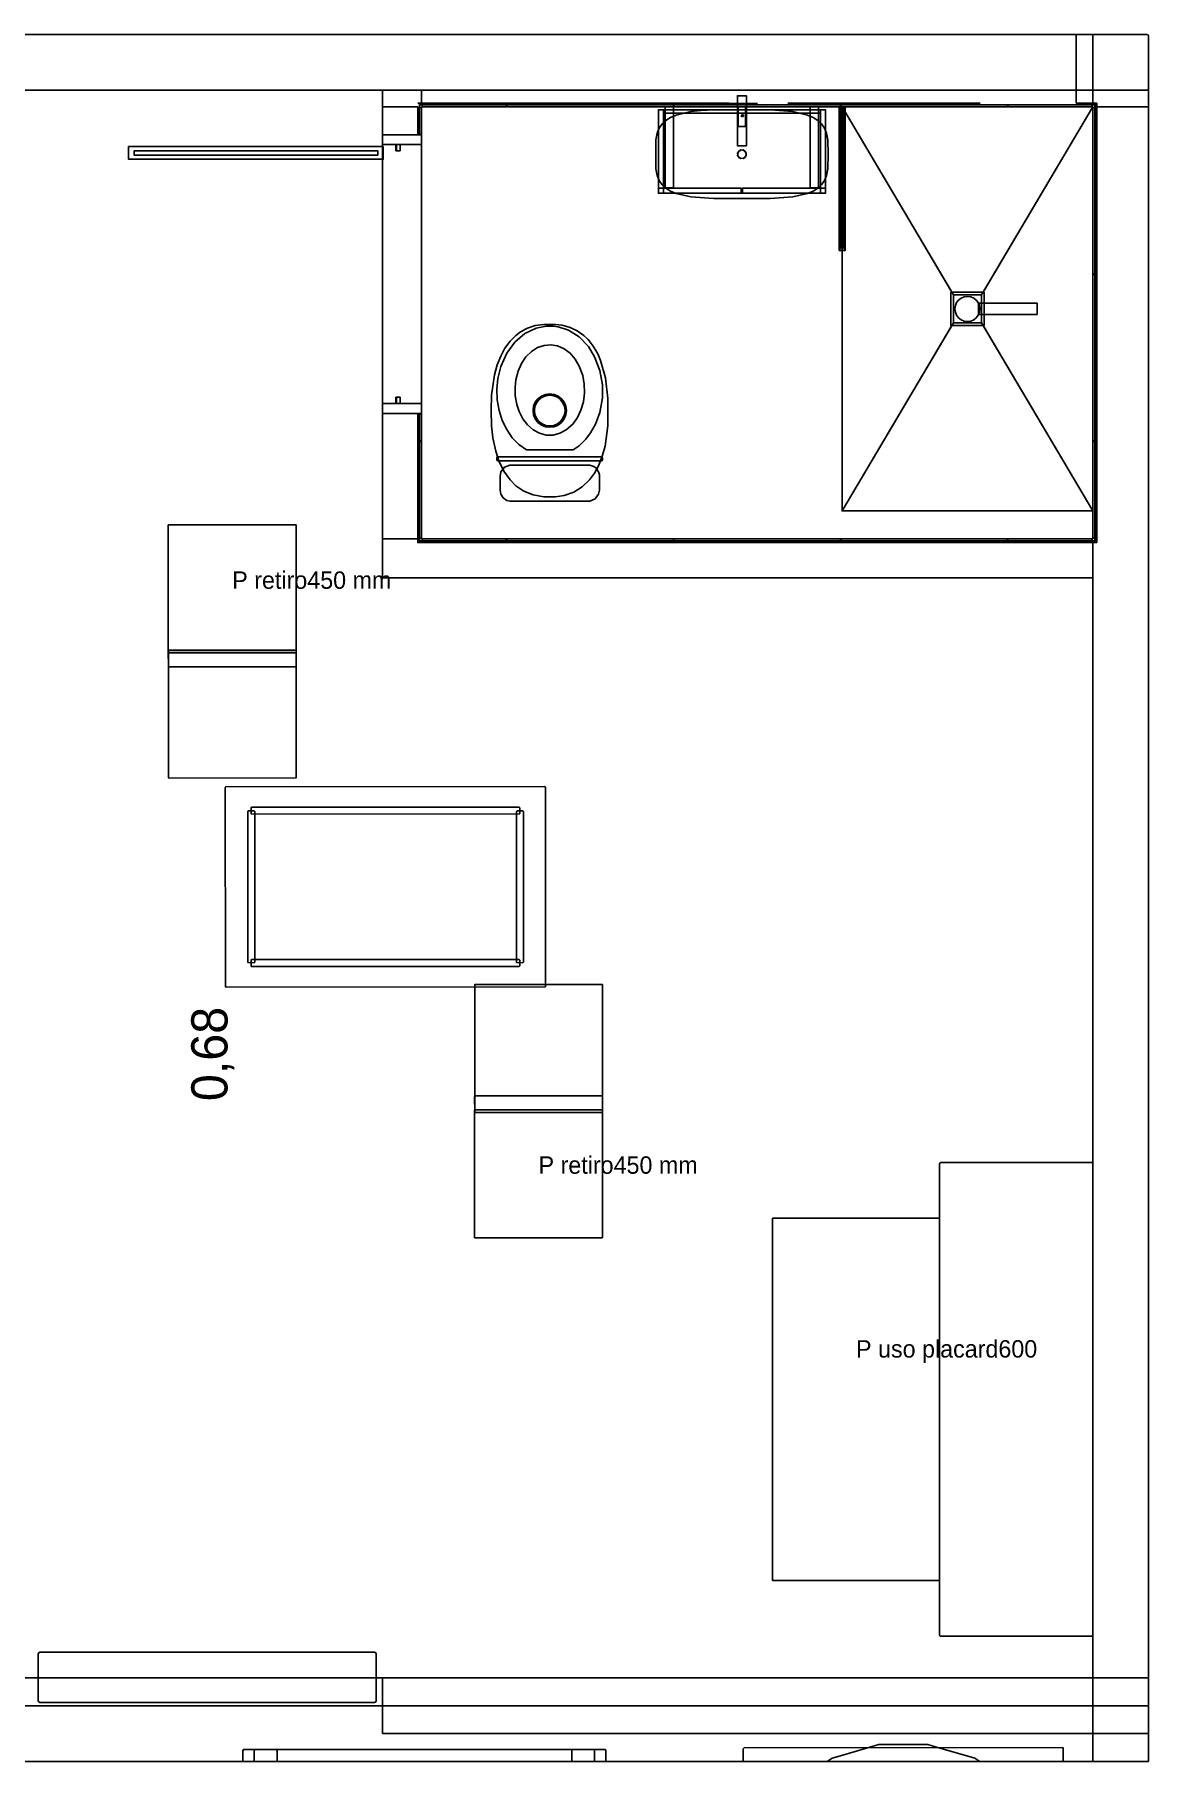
# Model space of a CAD drawing. Header units: metres. Extents: x 1093.8 to 1175.1, y -6.2 to 1.1.
# Drawn here: x 1098 to 1102, y -6.2 to 0 of the extents above; entities that cross this region are included whole.
import ezdxf

# ---------------------------------------------------------------- set-up
doc = ezdxf.new("R2010")
doc.units = ezdxf.units.M
for name, color, linetype in [('CORTE', 7, 'Continuous'), ('COTAS', 4, 'Continuous'), ('TEXTOS', 7, 'Continuous'), ('VISTA', 8, 'Continuous')]:
    doc.layers.add(name, color=color, linetype=linetype)
doc.dimstyles.get("Standard").update_dxf_attribs({"dimtxt": 2.5, "dimasz": 2.5, "dimexe": 1.25, "dimexo": 0.625, "dimtad": 1, "dimcen": 2.5, "dimazin": 3, "dimtfac": 1, "dimtmove": 0, "dimatfit": 3})

# ---------------------------------------------------------------- blocks, each defined once
blk = doc.blocks.new('_CLOSEDFILLED')
at = {"color": 0, "linetype": 'BYBLOCK'}
blk.add_solid([(-1, 0.164), (0, 0), (-1, -0.164)], dxfattribs=at)
blk = doc.blocks.new('*D2')
for p, q in [((1097.95, -3.23), (1097.95, -3.14)), ((1097.68, -3.32), (1097.95, -3.32)), ((1097.95, -3.32), (1097.95, -4)), ((1097.68, -4), (1097.95, -4)), ((1097.95, -4.09), (1097.95, -4.18))]:
    blk.add_line(p, q)
at = {"layer": 'Defpoints'}
for p in [(1097.68, -3.32), (1097.95, -3.32), (1097.68, -4)]:
    blk.add_point(p, dxfattribs=at)
at = {"layer": 'COTAS', "xscale": 0.09, "yscale": 0.09}
for p, rotation in [((1097.95, -3.32), 90), ((1097.95, -4), 270)]:
    blk.add_blockref('_CLOSEDFILLED', p, dxfattribs=dict(at, rotation=rotation))
at = {"layer": 'COTAS', "insert": (1098.64, -3.66), "char_height": 0.13, "attachment_point": 5, "rotation": 90}
blk.add_mtext('0,68', dxfattribs=at)

msp = doc.modelspace()

# ---------------------------------------------------------------- linework, layer by layer
at = {"layer": 'CORTE'}
for p, q in [((1094.0045, 0), (1098.8015, 0)), ((1098.8015, 0), (1101.9955, 0)), ((1101.7435, -0.0003), (1101.7445, 0)), ((1101.7445, 0), (1101.8952, 0)), ((1101.8035, -0.0003), (1101.8045, 0)), ((1101.8045, 0), (1101.9192, 0)), ((1101.8952, 0), (1101.9955, 0)), ((1101.9192, 0), (1101.9955, 0)), ((1101.9955, 0), (1101.9971, -0.0005)), ((1101.9955, 0), (1101.9971, -0.0005)), ((1101.9955, 0), (1101.9971, -0.0005)), ((1101.7403, -0.0035), (1101.74, -0.0045)), ((1101.74, -0.1552), (1101.74, -0.0045)), ((1101.7403, -0.0035), (1101.7408, -0.0019)), ((1101.741, -0.0017), (1101.7408, -0.0019)), ((1101.741, -0.0017), (1101.7413, -0.0013)), ((1101.7413, -0.0013), (1101.7417, -0.001)), ((1101.7417, -0.001), (1101.7419, -0.0008)), ((1101.7419, -0.0008), (1101.7435, -0.0003)), ((1101.8003, -0.0035), (1101.8, -0.0045)), ((1101.8, -0.0045), (1101.8, -0.246)), ((1101.8003, -0.0035), (1101.8008, -0.0019)), ((1101.801, -0.0017), (1101.8008, -0.0019)), ((1101.801, -0.0017), (1101.8013, -0.0013)), ((1101.8013, -0.0013), (1101.8017, -0.001)), ((1101.8017, -0.001), (1101.8019, -0.0008)), ((1101.8019, -0.0008), (1101.8035, -0.0003)), ((1101.9971, -0.0005), (1101.9981, -0.0008)), ((1101.9971, -0.0005), (1101.9981, -0.0008)), ((1101.9971, -0.0005), (1101.9981, -0.0008)), ((1101.9981, -0.0008), (1101.9985, -0.0011)), ((1101.9981, -0.0008), (1101.9985, -0.0011)), ((1101.9981, -0.0008), (1101.9985, -0.0011)), ((1101.9985, -0.0011), (1101.9987, -0.0013)), ((1101.9985, -0.0011), (1101.9987, -0.0013)), ((1101.9985, -0.0011), (1101.9987, -0.0013)), ((1101.9987, -0.0013), (1101.999, -0.0017)), ((1101.9987, -0.0013), (1101.999, -0.0017)), ((1101.9987, -0.0013), (1101.999, -0.0017)), ((1101.9992, -0.0019), (1101.999, -0.0017)), ((1101.9992, -0.0019), (1101.999, -0.0017)), ((1101.9992, -0.0019), (1101.999, -0.0017)), ((1101.9992, -0.0019), (1101.9997, -0.0035)), ((1101.9992, -0.0019), (1101.9997, -0.0035)), ((1101.9992, -0.0019), (1101.9997, -0.0035)), ((1102, -0.0045), (1101.9997, -0.0035)), ((1102, -0.0045), (1101.9997, -0.0035)), ((1102, -0.0045), (1101.9997, -0.0035)), ((1102, -0.0045), (1102, -0.1192)), ((1102, -0.0045), (1102, -0.1552)), ((1102, -0.0045), (1102, -6.2)), ((1102, -0.1192), (1102, -0.1192)), ((1102, -0.1955), (1102, -0.1192)), ((1101.74, -0.1552), (1101.74, -0.246)), ((1102, -0.1552), (1102, -0.1552)), ((1102, -0.2555), (1102, -0.1552)), ((1098.8015, -0.2), (1094.0045, -0.2)), ((1101.9955, -0.2), (1098.8015, -0.2)), ((1101.814, -0.246), (1101.74, -0.246)), ((1101.814, -0.246), (1101.8, -0.246)), ((1101.814, -0.246), (1101.814, -0.26)), ((1101.814, -1.824), (1101.814, -0.246)), ((1101.9971, -0.1995), (1101.9955, -0.2)), ((1101.9981, -0.1992), (1101.9971, -0.1995)), ((1101.9985, -0.1989), (1101.9981, -0.1992)), ((1101.9987, -0.1987), (1101.9985, -0.1989)), ((1101.9987, -0.1987), (1101.9989, -0.1985)), ((1101.9992, -0.1981), (1101.9989, -0.1985)), ((1101.9992, -0.1981), (1101.9995, -0.1971)), ((1102, -0.1955), (1101.9995, -0.1971)), ((1101.8952, -0.26), (1101.814, -0.26)), ((1101.9955, -0.26), (1101.8952, -0.26)), ((1101.9971, -0.2595), (1101.9955, -0.26)), ((1101.9981, -0.2592), (1101.9971, -0.2595)), ((1101.9985, -0.2589), (1101.9981, -0.2592)), ((1101.9987, -0.2587), (1101.9985, -0.2589)), ((1101.9987, -0.2587), (1101.9989, -0.2585)), ((1101.9992, -0.2581), (1101.9989, -0.2585)), ((1101.9992, -0.2581), (1101.9995, -0.2571)), ((1102, -0.2555), (1101.9995, -0.2571)), ((1101.8, -2.965), (1101.8, -1.824)), ((1101.814, -1.824), (1101.8, -1.824)), ((1101.8, -6.2), (1101.8, -2.965))]:
    msp.add_line(p, q, dxfattribs=at)
for points in [[(1100.889, -0.26), (1100.889, -0.263), (1100.911, -0.263), (1100.911, -0.26), (1100.889, -0.26)], [(1100.889, -0.263), (1100.889, -0.286), (1100.892, -0.286), (1100.892, -0.263), (1100.889, -0.263)], [(1100.908, -0.263), (1100.908, -0.286), (1100.911, -0.286), (1100.911, -0.263), (1100.908, -0.263)], [(1099.25, -6.1), (1102, -6.1), (1102, -5.9), (1099.25, -5.9), (1099.25, -6.1)]]:
    msp.add_lwpolyline(points, close=True, dxfattribs=at)
at = {"layer": 'VISTA'}
for p, q in [((1099.376, -0.246), (1100.0985, -0.246)), ((1099.378, -0.248), (1100.5956, -0.248)), ((1099.378, -0.248), (1100.0989, -0.248)), ((1101.74, -0.2), (1099.39, -0.2)), ((1099.39, -0.2), (1099.39, -0.246)), ((1100.0985, -0.246), (1100.4939, -0.246)), ((1100.0989, -0.248), (1100.4939, -0.248)), ((1101.3894, -0.246), (1100.7045, -0.246)), ((1101.3956, -0.246), (1101.1153, -0.246)), ((1101.3955, -0.248), (1101.1153, -0.248)), ((1101.3955, -0.248), (1101.1153, -0.248)), ((1101.74, -0.2), (1101.74, -0.246)), ((1101.812, -1.822), (1101.812, -0.248)), ((1101.812, -0.248), (1101.812, -1.822)), ((1101.814, -0.246), (1101.814, -1.824)), ((1099.382, -0.252), (1100.5956, -0.252)), ((1101.3951, -0.252), (1101.1153, -0.252)), ((1101.808, -1.818), (1101.808, -0.252)), ((1099.376, -0.36), (1099.378, -0.36)), ((1099.378, -0.36), (1099.382, -0.36)), ((1099.376, -1.36), (1099.378, -1.36)), ((1099.378, -1.36), (1099.382, -1.36)), ((1098.48, -1.76), (1098.94, -1.76)), ((1098.48, -2.22), (1098.48, -1.76)), ((1098.94, -1.76), (1098.94, -2.22)), ((1101.814, -1.824), (1099.376, -1.824)), ((1099.378, -1.822), (1101.812, -1.822)), ((1101.812, -1.822), (1099.378, -1.822)), ((1099.382, -1.818), (1101.808, -1.818)), ((1098.94, -2.22), (1098.48, -2.22)), ((1099.58, -3.86), (1100.04, -3.86)), ((1099.58, -4.32), (1099.58, -3.86)), ((1100.04, -3.86), (1100.04, -4.32)), ((1100.65, -4.25), (1101.25, -4.25)), ((1100.65, -5.55), (1100.65, -4.25)), ((1101.25, -4.25), (1101.25, -5.55)), ((1100.04, -4.32), (1099.58, -4.32)), ((1101.25, -5.55), (1100.65, -5.55))]:
    msp.add_line(p, q, dxfattribs=at)
for points in [[(1101.8, -1.95), (1099.25, -1.95), (1099.25, -0.2), (1094.2, -0.2), (1094.2, -5.9), (1101.8, -5.9), (1101.8, -1.95)], [(1101.8, -1.95), (1099.25, -1.95), (1099.25, -0.2), (1094.2, -0.2), (1094.2, -5.9), (1101.8, -5.9), (1101.8, -1.95)], [(1100.556, -0.399), (1100.556, -0.22), (1100.524, -0.22), (1100.524, -0.399), (1100.556, -0.399)], [(1099.25, -0.26), (1099.25, -0.36), (1099.376, -0.36), (1099.376, -0.26), (1099.25, -0.26)], [(1099.382, -0.252), (1099.382, -0.262), (1099.39, -0.262), (1099.39, -0.26), (1099.392, -0.26), (1099.392, -0.252), (1099.382, -0.252)], [(1099.39, -0.357), (1099.39, -0.262), (1099.382, -0.262), (1099.382, -0.36), (1099.387, -0.36), (1099.387, -0.357), (1099.39, -0.357)], [(1101.8, -1.81), (1101.8, -1.71), (1100.9, -1.71), (1100.9, -0.26), (1099.39, -0.26), (1099.39, -1.81), (1101.8, -1.81)], [(1101.8, -1.81), (1101.8, -1.71), (1100.9, -1.71), (1100.9, -0.26), (1099.39, -0.26), (1099.39, -1.81), (1101.8, -1.81)], [(1101.8, -1.81), (1101.8, -1.71), (1100.9, -1.71), (1100.9, -0.26), (1099.39, -0.26), (1099.39, -1.81), (1101.8, -1.81)], [(1099.392, -0.252), (1099.392, -0.26), (1099.694, -0.26), (1099.694, -0.252), (1099.392, -0.252)], [(1099.696, -0.252), (1099.694, -0.252), (1099.694, -0.26), (1099.696, -0.26), (1099.696, -0.252)], [(1099.696, -0.252), (1099.696, -0.26), (1100.294, -0.26), (1100.294, -0.252), (1099.696, -0.252)], [(1100.2432, -0.3357), (1100.2359, -0.3539), (1100.2315, -0.3778), (1100.2315, -0.4822), (1100.2359, -0.5061), (1100.2432, -0.5243), (1100.2536, -0.5393), (1100.2671, -0.5518), (1100.2838, -0.5622), (1100.3041, -0.5709), (1100.3572, -0.5832), (1100.4388, -0.5892), (1100.6412, -0.5892), (1100.7228, -0.5832), (1100.7759, -0.5709), (1100.7962, -0.5622), (1100.8129, -0.5518), (1100.8264, -0.5393), (1100.8368, -0.5243), (1100.8441, -0.5061), (1100.8485, -0.4822), (1100.85, -0.43), (1100.8485, -0.3778), (1100.8441, -0.3539), (1100.8368, -0.3357), (1100.8264, -0.3207), (1100.8129, -0.3082), (1100.7962, -0.2978), (1100.7759, -0.2891), (1100.7228, -0.2768), (1100.6412, -0.2708), (1100.4388, -0.2708), (1100.3926, -0.273), (1100.3572, -0.2768), (1100.3041, -0.2891), (1100.2838, -0.2978), (1100.2671, -0.3082), (1100.2536, -0.3207), (1100.2432, -0.3357)], [(1100.24, -0.552), (1100.258, -0.552), (1100.258, -0.27), (1100.24, -0.27), (1100.24, -0.552)], [(1100.24, -0.27), (1100.24, -0.57), (1100.84, -0.57), (1100.84, -0.27), (1100.24, -0.27)], [(1100.258, -0.57), (1100.822, -0.57), (1100.822, -0.27), (1100.258, -0.27), (1100.258, -0.57)], [(1100.822, -0.282), (1100.822, -0.27), (1100.258, -0.27), (1100.258, -0.282), (1100.822, -0.282)], [(1100.265, -0.55), (1100.295, -0.55), (1100.295, -0.26), (1100.265, -0.26), (1100.265, -0.55)], [(1100.296, -0.252), (1100.294, -0.252), (1100.294, -0.26), (1100.296, -0.26), (1100.296, -0.252)], [(1100.296, -0.252), (1100.296, -0.26), (1100.894, -0.26), (1100.894, -0.252), (1100.296, -0.252)], [(1100.553, -0.26), (1100.527, -0.26), (1100.527, -0.33), (1100.553, -0.33), (1100.553, -0.26)], [(1100.542, -0.2865), (1100.538, -0.2935), (1100.5395, -0.2941), (1100.5409, -0.2945), (1100.5423, -0.2946), (1100.5436, -0.2944), (1100.5446, -0.2938), (1100.5453, -0.293), (1100.5456, -0.292), (1100.5456, -0.2909), (1100.5452, -0.2897), (1100.5444, -0.2885), (1100.5433, -0.2874), (1100.542, -0.2865)], [(1100.785, -0.55), (1100.815, -0.55), (1100.815, -0.26), (1100.785, -0.26), (1100.785, -0.55)], [(1100.822, -0.552), (1100.84, -0.552), (1100.84, -0.27), (1100.822, -0.27), (1100.822, -0.552)], [(1100.889, -0.775), (1100.911, -0.775), (1100.911, -0.26), (1100.889, -0.26), (1100.889, -0.775)], [(1100.889, -0.775), (1100.892, -0.775), (1100.892, -0.26), (1100.889, -0.26), (1100.889, -0.775)], [(1100.892, -0.766), (1100.894, -0.766), (1100.894, -0.266), (1100.892, -0.266), (1100.892, -0.766)], [(1100.896, -0.252), (1100.894, -0.252), (1100.894, -0.26), (1100.896, -0.26), (1100.896, -0.252)], [(1100.894, -0.266), (1100.894, -0.766), (1100.906, -0.766), (1100.906, -0.266), (1100.894, -0.266)], [(1101.494, -0.26), (1101.494, -0.252), (1101.4294, -0.252), (1100.896, -0.252), (1100.896, -0.26), (1101.4294, -0.26), (1101.494, -0.26)], [(1100.9, -0.26), (1101.3, -0.935), (1101.4, -0.935), (1101.8, -0.26), (1100.9, -0.26)], [(1101.3, -1.035), (1101.3, -0.935), (1100.9, -0.26), (1100.9, -1.71), (1101.3, -1.035)], [(1101.2941, -0.925), (1101.4059, -0.925), (1101.8, -0.26), (1100.9, -0.26), (1101.2941, -0.925)], [(1101.29, -0.925), (1101.2941, -0.925), (1100.9, -0.26), (1100.9, -1.71), (1101.2941, -1.045), (1101.29, -1.045), (1101.29, -0.925)], [(1101.3, -0.935), (1101.4, -0.935), (1101.8, -0.26), (1100.9, -0.26), (1101.3, -0.935)], [(1101.3, -1.035), (1101.3, -0.935), (1100.9, -0.26), (1100.9, -1.71), (1101.3, -1.035)], [(1101.3, -0.935), (1101.4, -0.935), (1101.8, -0.26), (1100.9, -0.26), (1101.3, -0.935)], [(1101.3, -1.035), (1101.3, -0.935), (1100.9, -0.26), (1100.9, -1.71), (1101.3, -1.035)], [(1100.906, -0.766), (1100.908, -0.766), (1100.908, -0.266), (1100.906, -0.266), (1100.906, -0.766)], [(1100.908, -0.775), (1100.911, -0.775), (1100.911, -0.26), (1100.908, -0.26), (1100.908, -0.775)], [(1101.8, -1.71), (1101.8, -0.26), (1101.4, -0.935), (1101.4, -1.035), (1101.8, -1.71)], [(1101.8, -1.71), (1101.8, -0.26), (1101.4, -0.935), (1101.4, -1.035), (1101.8, -1.71)], [(1101.4, -0.935), (1101.4, -1.035), (1101.8, -1.71), (1101.8, -0.26), (1101.4, -0.935)], [(1101.41, -1.045), (1101.4059, -1.045), (1101.8, -1.71), (1101.8, -0.26), (1101.4059, -0.925), (1101.41, -0.925), (1101.41, -1.045)], [(1101.494, -0.252), (1101.494, -0.26), (1101.496, -0.26), (1101.496, -0.252), (1101.494, -0.252)], [(1101.496, -0.252), (1101.496, -0.26), (1101.798, -0.26), (1101.798, -0.252), (1101.496, -0.252)], [(1101.798, -0.252), (1101.798, -0.26), (1101.8, -0.26), (1101.8, -0.262), (1101.808, -0.262), (1101.808, -0.252), (1101.798, -0.252)], [(1101.8, -0.262), (1101.8, -0.859), (1101.808, -0.859), (1101.808, -0.262), (1101.8, -0.262)], [(1099.25, -1.36), (1099.39, -1.36), (1099.39, -0.36), (1099.25, -0.36), (1099.25, -1.36)], [(1099.25, -1.36), (1099.39, -1.36), (1099.39, -0.36), (1099.25, -0.36), (1099.25, -1.36)], [(1099.25, -1.36), (1099.39, -1.36), (1099.39, -0.36), (1099.25, -0.36), (1099.25, -1.36)], [(1099.25, -1.36), (1099.39, -1.36), (1099.39, -0.36), (1099.25, -0.36), (1099.25, -1.36)], [(1099.25, -0.36), (1099.25, -0.395), (1099.39, -0.395), (1099.39, -0.36), (1099.25, -0.36)], [(1099.387, -0.357), (1099.387, -0.36), (1099.39, -0.36), (1099.39, -0.357), (1099.387, -0.357)], [(1099.2525, -0.4025), (1098.3375, -0.4025), (1098.3375, -0.4475), (1099.2525, -0.4475), (1099.2525, -0.4025)], [(1098.3575, -0.4175), (1098.3575, -0.4325), (1099.2325, -0.4325), (1099.2325, -0.4175), (1098.3575, -0.4175)], [(1099.2975, -0.395), (1099.2975, -0.4175), (1099.2995, -0.4175), (1099.2995, -0.395), (1099.2975, -0.395)], [(1099.2995, -0.395), (1099.2995, -0.4175), (1099.3125, -0.4175), (1099.3125, -0.395), (1099.2995, -0.395)], [(1100.5261, -0.422), (1100.5359, -0.4145), (1100.548, -0.4161), (1100.5555, -0.4259), (1100.5539, -0.438), (1100.5441, -0.4455), (1100.532, -0.4439), (1100.5245, -0.4341), (1100.5261, -0.422)], [(1100.5245, -0.4259), (1100.532, -0.4161), (1100.5441, -0.4145), (1100.5539, -0.422), (1100.5555, -0.4341), (1100.548, -0.4439), (1100.5359, -0.4455), (1100.5263, -0.4382), (1100.5245, -0.4259)], [(1100.5537, -0.4218), (1100.5537, -0.4218), (1100.5537, -0.4218), (1100.5537, -0.4218)], [(1100.24, -0.57), (1100.538, -0.57), (1100.538, -0.552), (1100.24, -0.552), (1100.24, -0.57)], [(1100.542, -0.57), (1100.84, -0.57), (1100.84, -0.552), (1100.542, -0.552), (1100.542, -0.57)], [(1101.8, -0.859), (1101.8, -0.861), (1101.808, -0.861), (1101.808, -0.859), (1101.8, -0.859)], [(1101.8, -0.861), (1101.8, -1.459), (1101.808, -1.459), (1101.808, -0.861), (1101.8, -0.861)], [(1101.29, -1.045), (1101.41, -1.045), (1101.41, -0.925), (1101.29, -0.925), (1101.29, -1.045)], [(1101.29, -1.045), (1101.41, -1.045), (1101.41, -0.925), (1101.29, -0.925), (1101.29, -1.045)], [(1101.3384, -0.9415), (1101.35, -0.94), (1101.3616, -0.9415), (1101.3725, -0.946), (1101.3818, -0.9532), (1101.389, -0.9625), (1101.3935, -0.9734), (1101.395, -0.985), (1101.3935, -0.9966), (1101.389, -1.0075), (1101.3818, -1.0168), (1101.3725, -1.024), (1101.3616, -1.0285), (1101.35, -1.03), (1101.3384, -1.0285), (1101.3275, -1.024), (1101.3182, -1.0168), (1101.311, -1.0075), (1101.3065, -0.9966), (1101.305, -0.985), (1101.3065, -0.9734), (1101.311, -0.9625), (1101.3182, -0.9532), (1101.3275, -0.946), (1101.3384, -0.9415)], [(1101.3384, -0.9415), (1101.35, -0.94), (1101.3616, -0.9415), (1101.3725, -0.946), (1101.3818, -0.9532), (1101.389, -0.9625), (1101.3935, -0.9734), (1101.395, -0.985), (1101.3935, -0.9966), (1101.389, -1.0075), (1101.3818, -1.0168), (1101.3725, -1.024), (1101.3616, -1.0285), (1101.35, -1.03), (1101.3384, -1.0285), (1101.3275, -1.024), (1101.3182, -1.0168), (1101.311, -1.0075), (1101.3065, -0.9966), (1101.305, -0.985), (1101.3065, -0.9734), (1101.311, -0.9625), (1101.3182, -0.9532), (1101.3275, -0.946), (1101.3384, -0.9415)], [(1101.39, -1.005), (1101.6, -1.005), (1101.6, -0.965), (1101.39, -0.965), (1101.39, -1.005)], [(1099.64, -1.35), (1099.6415, -1.4049), (1099.6461, -1.4483), (1099.656, -1.4961), (1099.6672, -1.5302), (1099.6852, -1.5676), (1099.7074, -1.5991), (1099.728, -1.6198), (1099.7572, -1.6398), (1099.7904, -1.6531), (1099.8293, -1.6594), (1099.8707, -1.6594), (1099.9023, -1.6549), (1099.9365, -1.643), (1099.9665, -1.6243), (1099.9926, -1.5991), (1100.0107, -1.5744), (1100.0261, -1.5458), (1100.0387, -1.5136), (1100.0485, -1.4777), (1100.0585, -1.4049), (1100.0591, -1.307), (1100.0505, -1.2319), (1100.0328, -1.1698), (1100.0225, -1.1467), (1100.0064, -1.1191), (1099.9877, -1.0954), (1099.972, -1.0802), (1099.949, -1.0636), (1099.9234, -1.0514), (1099.8949, -1.0435), (1099.8707, -1.0406), (1099.8293, -1.0406), (1099.7976, -1.0451), (1099.77, -1.054), (1099.745, -1.0674), (1099.728, -1.0802), (1099.7074, -1.1009), (1099.6893, -1.1256), (1099.6739, -1.1542), (1099.6613, -1.1864), (1099.6515, -1.2223), (1099.6415, -1.2951), (1099.64, -1.35)], [(1099.6601, -1.2735), (1099.6616, -1.3119), (1099.6682, -1.3494), (1099.6796, -1.3851), (1099.6956, -1.4181), (1099.7156, -1.4474), (1099.7393, -1.4722), (1099.766, -1.4912), (1099.934, -1.4912), (1099.9556, -1.4766), (1099.9799, -1.4527), (1099.9969, -1.4303), (1100.0145, -1.3987), (1100.0299, -1.3567), (1100.0391, -1.3042), (1100.0391, -1.2582), (1100.0299, -1.2057), (1100.0113, -1.1571), (1099.9887, -1.1206), (1099.9556, -1.0858), (1099.9169, -1.0613), (1099.8809, -1.0493), (1099.8624, -1.0467), (1099.8376, -1.0467), (1099.8008, -1.0542), (1099.7604, -1.0739), (1099.7247, -1.1045), (1099.6956, -1.1443), (1099.6745, -1.1913), (1099.6637, -1.2354), (1099.6601, -1.2735)], [(1100.9, -1.71), (1101.8, -1.71), (1101.4, -1.035), (1101.3, -1.035), (1100.9, -1.71)], [(1100.9, -1.71), (1101.8, -1.71), (1101.4, -1.035), (1101.3, -1.035), (1100.9, -1.71)], [(1101.4, -1.035), (1101.3, -1.035), (1100.9, -1.71), (1101.8, -1.71), (1101.4, -1.035)], [(1101.4059, -1.045), (1101.2941, -1.045), (1100.9, -1.71), (1101.8, -1.71), (1101.4059, -1.045)], [(1099.8137, -1.4317), (1099.7911, -1.4195), (1099.7707, -1.4018), (1099.7534, -1.3793), (1099.7398, -1.3528), (1099.7316, -1.3284), (1099.7261, -1.2974), (1099.7253, -1.2656), (1099.7283, -1.2393), (1099.7361, -1.2091), (1099.7484, -1.1815), (1099.7646, -1.1576), (1099.784, -1.1382), (1099.806, -1.1241), (1099.8296, -1.1159), (1099.8541, -1.1138), (1099.8784, -1.1179), (1099.9016, -1.1282), (1099.9228, -1.1441), (1099.9412, -1.1651), (1099.9561, -1.1904), (1099.9684, -1.224), (1099.9739, -1.255), (1099.9747, -1.2868), (1099.9707, -1.3183), (1099.9621, -1.3481), (1099.9492, -1.3751), (1099.9324, -1.3984), (1099.9089, -1.4195), (1099.8863, -1.4317), (1099.8623, -1.4379), (1099.8377, -1.4379), (1099.8137, -1.4317)], [(1099.79, -1.35), (1099.792, -1.3345), (1099.798, -1.32), (1099.8076, -1.3076), (1099.82, -1.298), (1099.8345, -1.292), (1099.85, -1.29), (1099.8655, -1.292), (1099.88, -1.298), (1099.8924, -1.3076), (1099.902, -1.32), (1099.908, -1.3345), (1099.91, -1.35), (1099.908, -1.3655), (1099.902, -1.38), (1099.8924, -1.3924), (1099.88, -1.402), (1099.8655, -1.408), (1099.85, -1.41), (1099.8345, -1.408), (1099.82, -1.402), (1099.8076, -1.3924), (1099.798, -1.38), (1099.792, -1.3655), (1099.79, -1.35)], [(1099.79, -1.35), (1099.792, -1.3345), (1099.798, -1.32), (1099.8076, -1.3076), (1099.82, -1.298), (1099.8345, -1.292), (1099.85, -1.29), (1099.8655, -1.292), (1099.88, -1.298), (1099.8924, -1.3076), (1099.902, -1.32), (1099.908, -1.3345), (1099.91, -1.35), (1099.908, -1.3655), (1099.902, -1.38), (1099.8924, -1.3924), (1099.88, -1.402), (1099.8655, -1.408), (1099.85, -1.41), (1099.8345, -1.408), (1099.82, -1.402), (1099.8076, -1.3924), (1099.798, -1.38), (1099.792, -1.3655), (1099.79, -1.35)], [(1099.79, -1.35), (1099.792, -1.3345), (1099.798, -1.32), (1099.8076, -1.3076), (1099.82, -1.298), (1099.8345, -1.292), (1099.85, -1.29), (1099.8655, -1.292), (1099.88, -1.298), (1099.8924, -1.3076), (1099.902, -1.32), (1099.908, -1.3345), (1099.91, -1.35), (1099.908, -1.3655), (1099.902, -1.38), (1099.8924, -1.3924), (1099.88, -1.402), (1099.8655, -1.408), (1099.85, -1.41), (1099.8345, -1.408), (1099.82, -1.402), (1099.8076, -1.3924), (1099.798, -1.38), (1099.792, -1.3655), (1099.79, -1.35)], [(1099.8345, -1.408), (1099.85, -1.41), (1099.8655, -1.408), (1099.88, -1.402), (1099.8924, -1.3924), (1099.902, -1.38), (1099.908, -1.3655), (1099.91, -1.35), (1099.908, -1.3345), (1099.902, -1.32), (1099.8924, -1.3076), (1099.88, -1.298), (1099.8655, -1.292), (1099.85, -1.29), (1099.8345, -1.292), (1099.82, -1.298), (1099.8076, -1.3076), (1099.798, -1.32), (1099.792, -1.3345), (1099.79, -1.35), (1099.792, -1.3655), (1099.798, -1.38), (1099.8076, -1.3924), (1099.82, -1.402), (1099.8345, -1.408)], [(1099.8024, -1.3775), (1099.7969, -1.3642), (1099.795, -1.35), (1099.7969, -1.3358), (1099.8024, -1.3225), (1099.8111, -1.3111), (1099.8225, -1.3024), (1099.8358, -1.2969), (1099.85, -1.295), (1099.8642, -1.2969), (1099.8775, -1.3024), (1099.8889, -1.3111), (1099.8976, -1.3225), (1099.9031, -1.3358), (1099.905, -1.35), (1099.9031, -1.3642), (1099.8976, -1.3775), (1099.8889, -1.3889), (1099.8775, -1.3976), (1099.8642, -1.4031), (1099.85, -1.405), (1099.8358, -1.4031), (1099.8225, -1.3976), (1099.8111, -1.3889), (1099.8024, -1.3775)], [(1099.25, -1.325), (1099.25, -1.36), (1099.39, -1.36), (1099.39, -1.325), (1099.25, -1.325)], [(1099.25, -1.36), (1099.25, -1.81), (1099.376, -1.81), (1099.376, -1.36), (1099.25, -1.36)], [(1099.2975, -1.3025), (1099.2975, -1.325), (1099.2995, -1.325), (1099.2995, -1.3025), (1099.2975, -1.3025)], [(1099.2995, -1.3025), (1099.2995, -1.325), (1099.3125, -1.325), (1099.3125, -1.3025), (1099.2995, -1.3025)], [(1099.382, -1.36), (1099.382, -1.459), (1099.39, -1.459), (1099.39, -1.363), (1099.387, -1.363), (1099.387, -1.36), (1099.382, -1.36)], [(1099.387, -1.36), (1099.387, -1.363), (1099.39, -1.363), (1099.39, -1.36), (1099.387, -1.36)], [(1099.382, -1.459), (1099.382, -1.461), (1099.39, -1.461), (1099.39, -1.459), (1099.382, -1.459)], [(1099.382, -1.461), (1099.382, -1.808), (1099.39, -1.808), (1099.39, -1.461), (1099.382, -1.461)], [(1101.808, -1.459), (1101.8, -1.459), (1101.8, -1.461), (1101.808, -1.461), (1101.808, -1.459)], [(1101.8, -1.461), (1101.8, -1.808), (1101.808, -1.808), (1101.808, -1.461), (1101.8, -1.461)], [(1099.663, -1.5162), (1099.66, -1.5192), (1099.66, -1.5272), (1099.663, -1.5302), (1100.037, -1.5302), (1100.04, -1.5272), (1100.04, -1.5192), (1100.037, -1.5162), (1099.663, -1.5162)], [(1099.6745, -1.6507), (1099.6832, -1.6637), (1099.6962, -1.6724), (1099.7063, -1.6751), (1099.9937, -1.6751), (1100.0129, -1.6671), (1100.0255, -1.6507), (1100.0285, -1.6354), (1100.0282, -1.5802), (1100.0255, -1.5701), (1100.0168, -1.5571), (1100.0085, -1.5508), (1099.9937, -1.5457), (1099.7063, -1.5457), (1099.6872, -1.5537), (1099.6745, -1.5701), (1099.6715, -1.5854), (1099.6715, -1.6354), (1099.6745, -1.6507)], [(1099.6853, -1.5637), (1099.6853, -1.5637), (1099.6853, -1.5637), (1099.6853, -1.5637)], [(1100.0099, -1.6582), (1100.0099, -1.6582), (1100.0099, -1.6582), (1100.0099, -1.6582)], [(1099.25, -1.81), (1099.25, -1.95), (1101.8, -1.95), (1101.8, -1.824), (1099.376, -1.824), (1099.376, -1.81), (1099.25, -1.81)], [(1099.392, -1.818), (1099.392, -1.81), (1099.39, -1.81), (1099.39, -1.808), (1099.382, -1.808), (1099.382, -1.818), (1099.392, -1.818)], [(1099.392, -1.81), (1099.392, -1.818), (1099.694, -1.818), (1099.694, -1.81), (1099.392, -1.81)], [(1099.694, -1.81), (1099.694, -1.818), (1099.696, -1.818), (1099.696, -1.81), (1099.694, -1.81)], [(1099.696, -1.81), (1099.696, -1.818), (1100.294, -1.818), (1100.294, -1.81), (1099.696, -1.81)], [(1100.296, -1.81), (1100.294, -1.81), (1100.294, -1.818), (1100.296, -1.818), (1100.296, -1.81)], [(1100.296, -1.81), (1100.296, -1.818), (1100.894, -1.818), (1100.894, -1.81), (1100.296, -1.81)], [(1100.894, -1.81), (1100.894, -1.818), (1100.896, -1.818), (1100.896, -1.81), (1100.894, -1.81)], [(1100.896, -1.81), (1100.896, -1.818), (1101.494, -1.818), (1101.494, -1.81), (1100.896, -1.81)], [(1101.494, -1.81), (1101.494, -1.818), (1101.496, -1.818), (1101.496, -1.81), (1101.494, -1.81)], [(1101.496, -1.81), (1101.496, -1.818), (1101.798, -1.818), (1101.798, -1.81), (1101.496, -1.81)], [(1101.808, -1.818), (1101.808, -1.808), (1101.8, -1.808), (1101.8, -1.81), (1101.798, -1.81), (1101.798, -1.818), (1101.808, -1.818)], [(1098.4835, -2.27), (1098.9365, -2.27), (1098.939, -2.269), (1098.94, -2.2665), (1098.94, -2.2135), (1098.939, -2.211), (1098.9365, -2.21), (1098.4835, -2.21), (1098.481, -2.211), (1098.48, -2.2135), (1098.4806, -2.2685), (1098.4835, -2.27)], [(1098.4835, -2.67), (1098.939, -2.669), (1098.939, -2.211), (1098.481, -2.211), (1098.4806, -2.6685), (1098.4835, -2.67)], [(1098.4817, -2.211), (1098.4817, -2.2117), (1098.481, -2.2117), (1098.4817, -2.211)], [(1098.4817, -2.211), (1098.4817, -2.2117), (1098.481, -2.2117), (1098.4817, -2.211)], [(1098.9383, -2.211), (1098.939, -2.2117), (1098.9383, -2.2117), (1098.9383, -2.211)], [(1098.9383, -2.211), (1098.939, -2.2117), (1098.9383, -2.2117), (1098.9383, -2.211)], [(1098.4817, -2.2683), (1098.4817, -2.269), (1098.481, -2.2683), (1098.4817, -2.2683)], [(1098.939, -2.2683), (1098.9383, -2.269), (1098.9383, -2.2683), (1098.939, -2.2683)], [(1098.4817, -2.6683), (1098.4817, -2.669), (1098.481, -2.6683), (1098.4817, -2.6683)], [(1098.6885, -3.42), (1099.8335, -3.4194), (1099.8344, -3.4185), (1099.835, -3.4165), (1099.8344, -2.7015), (1099.8315, -2.7), (1098.6865, -2.7006), (1098.685, -2.7035), (1098.6856, -3.4185), (1098.6885, -3.42)], [(1098.6867, -2.701), (1098.6867, -2.7017), (1098.686, -2.7017), (1098.6867, -2.701)], [(1098.939, -2.6683), (1098.9383, -2.669), (1098.9383, -2.6683), (1098.939, -2.6683)], [(1099.8333, -2.701), (1099.834, -2.7017), (1099.8333, -2.7017), (1099.8333, -2.701)], [(1098.7885, -3.3325), (1098.7905, -3.3305), (1098.7905, -2.7895), (1098.7885, -2.7875), (1098.7675, -2.7875), (1098.7655, -2.7895), (1098.7661, -3.3319), (1098.7885, -3.3325)], [(1099.7405, -2.7989), (1099.7425, -2.7969), (1099.7425, -2.7759), (1099.7405, -2.7739), (1098.7795, -2.7739), (1098.7775, -2.7759), (1098.7781, -2.7983), (1099.7405, -2.7989)], [(1099.7535, -3.3325), (1099.7555, -3.3305), (1099.7555, -2.7895), (1099.7535, -2.7875), (1099.7325, -2.7875), (1099.7305, -2.7895), (1099.7311, -3.3319), (1099.7535, -3.3325)], [(1099.7405, -3.3461), (1099.7425, -3.3441), (1099.7425, -3.3231), (1099.7405, -3.3211), (1098.7795, -3.3211), (1098.7775, -3.3231), (1098.7781, -3.3455), (1099.7405, -3.3461)], [(1098.6867, -3.4183), (1098.6867, -3.419), (1098.686, -3.4183), (1098.6867, -3.4183)], [(1099.5835, -3.87), (1100.039, -3.869), (1100.039, -3.411), (1099.581, -3.411), (1099.5806, -3.8685), (1099.5835, -3.87)], [(1099.5817, -3.411), (1099.5817, -3.4117), (1099.581, -3.4117), (1099.5817, -3.411)], [(1099.834, -3.4183), (1099.8333, -3.419), (1099.8333, -3.4183), (1099.834, -3.4183)], [(1099.834, -3.4186), (1099.8337, -3.4187), (1099.834, -3.4186), (1099.834, -3.4186)], [(1100.0383, -3.411), (1100.039, -3.4117), (1100.0383, -3.4117), (1100.0383, -3.411)], [(1099.5835, -3.87), (1100.0365, -3.87), (1100.039, -3.869), (1100.04, -3.8665), (1100.04, -3.8135), (1100.039, -3.811), (1100.0365, -3.81), (1099.5835, -3.81), (1099.581, -3.811), (1099.58, -3.8135), (1099.5806, -3.8685), (1099.5835, -3.87)], [(1099.5817, -3.811), (1099.5817, -3.8117), (1099.581, -3.8117), (1099.5817, -3.811)], [(1100.0383, -3.811), (1100.039, -3.8117), (1100.0383, -3.8117), (1100.0383, -3.811)], [(1099.5817, -3.8683), (1099.5817, -3.869), (1099.581, -3.8683), (1099.5817, -3.8683)], [(1099.5817, -3.8683), (1099.5817, -3.869), (1099.581, -3.8683), (1099.5817, -3.8683)], [(1099.581, -3.8686), (1099.5813, -3.8687), (1099.581, -3.8686), (1099.581, -3.8686)], [(1099.581, -3.8686), (1099.5813, -3.8687), (1099.581, -3.8686), (1099.581, -3.8686)], [(1100.039, -3.8683), (1100.0383, -3.869), (1100.0383, -3.8683), (1100.039, -3.8683)], [(1100.039, -3.8683), (1100.0383, -3.869), (1100.0383, -3.8683), (1100.039, -3.8683)], [(1101.7987, -4.0508), (1101.7985, -4.0506), (1101.7973, -4.0503), (1101.7965, -4.05), (1101.4773, -4.05), (1101.2535, -4.05), (1101.2523, -4.0504), (1101.2515, -4.0506), (1101.2512, -4.0509), (1101.251, -4.051), (1101.2508, -4.0513), (1101.2506, -4.0515), (1101.2503, -4.0527), (1101.25, -4.0535), (1101.25, -5.0486), (1101.25, -5.7465), (1101.2504, -5.7477), (1101.2506, -5.7485), (1101.2509, -5.7488), (1101.251, -5.749), (1101.2512, -5.7491), (1101.2515, -5.7494), (1101.2523, -5.7496), (1101.2535, -5.75), (1101.4773, -5.75), (1101.7965, -5.75), (1101.7973, -5.7497), (1101.7985, -5.7494), (1101.7987, -5.7492), (1101.799, -5.749), (1101.7991, -5.7488), (1101.7994, -5.7485), (1101.7996, -5.7477), (1101.8, -5.7465), (1101.8, -5.0486), (1101.8, -4.0535), (1101.7997, -4.0527), (1101.7994, -4.0515), (1101.7992, -4.0513), (1101.799, -4.051), (1101.7987, -4.0508)], [(1098.0131, -5.982), (1098.0149, -5.9862), (1098.0191, -5.988), (1099.2209, -5.988), (1099.2251, -5.9862), (1099.2269, -5.982), (1099.2269, -5.814), (1099.2251, -5.8098), (1099.2209, -5.808), (1098.0191, -5.808), (1098.0149, -5.8098), (1098.0131, -5.814), (1098.0131, -5.982)], [(1094, -6.2), (1102, -6.2), (1102, -6), (1094, -6), (1094, -6.2)], [(1098.7484, -6.2), (1100.052, -6.2), (1100.052, -6.1615), (1100.0508, -6.1587), (1100.048, -6.1575), (1098.752, -6.1575), (1098.7492, -6.1587), (1098.748, -6.1615), (1098.7484, -6.2)], [(1098.7497, -6.1592), (1098.7495, -6.1597), (1098.7495, -6.159), (1098.7497, -6.1592)], [(1098.7899, -6.159), (1098.7897, -6.1592), (1098.7893, -6.1606), (1098.789, -6.1615), (1098.789, -6.2), (1098.871, -6.2), (1098.871, -6.1615), (1098.8707, -6.1606), (1098.8703, -6.1592), (1098.8701, -6.159), (1098.8698, -6.1587), (1098.8696, -6.1585), (1098.8693, -6.1582), (1098.8684, -6.1579), (1098.867, -6.1575), (1098.8371, -6.1575), (1098.793, -6.1575), (1098.7921, -6.1578), (1098.7907, -6.1582), (1098.7905, -6.1584), (1098.7902, -6.1587), (1098.7899, -6.159)], [(1099.9299, -6.159), (1099.9297, -6.1592), (1099.9293, -6.1606), (1099.929, -6.1615), (1099.929, -6.2), (1100.011, -6.2), (1100.011, -6.1615), (1100.0107, -6.1606), (1100.0103, -6.1592), (1100.0101, -6.159), (1100.0098, -6.1587), (1100.0096, -6.1585), (1100.0093, -6.1582), (1100.0084, -6.1579), (1100.007, -6.1575), (1099.9771, -6.1575), (1099.933, -6.1575), (1099.9321, -6.1578), (1099.9307, -6.1582), (1099.9305, -6.1584), (1099.9302, -6.1587), (1099.9299, -6.159)], [(1100.0503, -6.1592), (1100.0498, -6.159), (1100.0505, -6.159), (1100.0503, -6.1592)], [(1100.5451, -6.2), (1101.6937, -6.2), (1101.6937, -6.1513), (1100.5495, -6.15), (1100.545, -6.1545), (1100.5451, -6.2)], [(1101.3763, -6.1887), (1101.2387, -6.1483), (1101.2078, -6.1392), (1101.0644, -6.1392), (1101.0322, -6.1392), (1100.8946, -6.1796), (1100.8637, -6.1887), (1100.846, -6.2), (1101.394, -6.2), (1101.3763, -6.1887)]]:
    msp.add_lwpolyline(points, close=True, dxfattribs=at)

# ---------------------------------------------------------------- texts
at = {"layer": 'TEXTOS'}
for s, p in [('P retiro450 mm', (1098.71, -1.99)), ('P retiro450 mm', (1099.81, -4.09)), ('P uso placard600', (1100.95, -4.75))]:
    msp.add_text(s, height=0.0625, dxfattribs=at).set_placement(p)

# ---------------------------------------------------------------- dimensions: what is measured, and where the dimension line sits
at = {"layer": 'COTAS'}
dim = msp.add_linear_dim(base=(1097.95, -3.32), p1=(1097.68, -3.32), p2=(1097.68, -4), angle=90, dimstyle='Standard', override={"dimtxt": 0.13, "dimasz": 0.09}, dxfattribs=at)
dim.commit()
dim.dimension.update_dxf_attribs({"geometry": '*D2', "text_midpoint": (1098.64, -3.66)})

doc.saveas('drawing.dxf')
